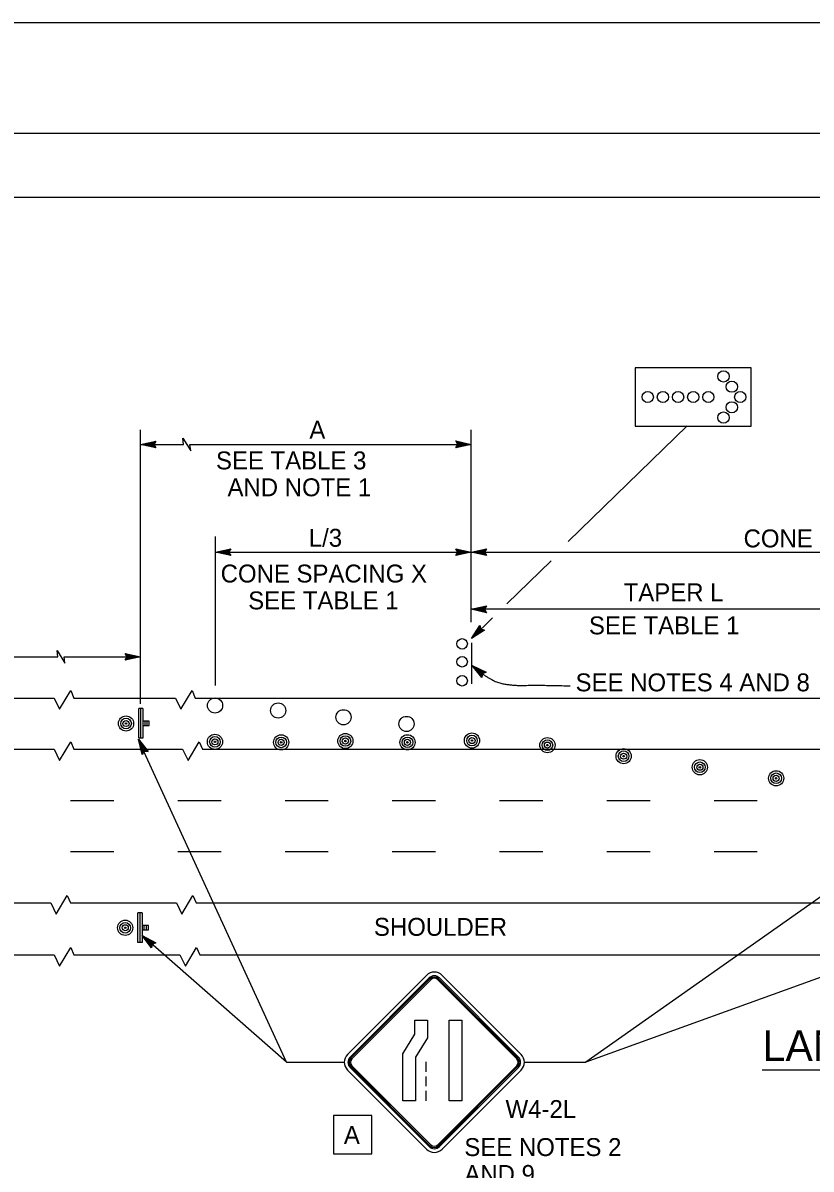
# Model space of a CAD drawing. Extents: x -894 to 866, y -472 to 714.
# Drawn here: x -561.8 to -253.7, y 265.9 to 713.6 of the extents above; entities that cross this region are included whole.
import ezdxf

# ---------------------------------------------------------------- set-up
doc = ezdxf.new("R2010")
doc.units = 0
for name, color, linetype in [('border_PLOTTING-ELEMENTS', 7, 'Continuous'), ('border_rw_22x34_Cut_Lines', 7, 'Continuous'), ('border_SHEET', 7, 'Continuous'), ('rd_ES', 7, 'Continuous'), ('rd_ETW', 7, 'Continuous'), ('tcd_PVMT-MARKER', 7, 'Continuous'), ('tcd_SIGN-ROADSIDE', 7, 'Continuous'), ('tcd_SIGN-ROADSIDE-anno', 7, 'Continuous'), ('temp_TRAFFIC-CONES', 7, 'Continuous')]:
    doc.layers.add(name, color=color, linetype=linetype)

msp = doc.modelspace()

# ---------------------------------------------------------------- linework, layer by layer
at = {"layer": 'border_PLOTTING-ELEMENTS'}
for points in [[(-894.04, -472.44), (865.96, -472.44), (865.96, 713.56), (-894.04, 713.56)], [(-864.04, 670.56), (835.96, 670.56), (835.96, -429.44), (-864.04, -429.44)]]:
    msp.add_lwpolyline(points, close=True, dxfattribs=at)
at = {"layer": 'border_rw_22x34_Cut_Lines'}
msp.add_lwpolyline([(-864.04, 670.56), (835.96, 670.56), (835.96, -429.44), (-864.04, -429.44)], close=True, dxfattribs=at)
at = {"layer": 'border_SHEET'}
msp.add_line((-814.04, 645.56), (810.96, 645.56), dxfattribs=at)
at = {"layer": 'rd_ES'}
for p, q in [((-727.22, 429.87), (-549.6, 429.87)), ((-541.84, 429.87), (-499.37, 429.87)), ((-491.61, 429.87), (-110.45, 429.87)), ((-726.02, 369.87), (-550.94, 369.87)), ((-543.18, 369.87), (-501.82, 369.87)), ((-494.06, 369.87), (-108.58, 369.87))]:
    msp.add_line(p, q, dxfattribs=at)
for points in [[(-549.6, 429.87), (-547.49, 425.52), (-543.12, 432.81), (-541.84, 429.87)], [(-499.37, 429.87), (-497.26, 425.52), (-492.89, 432.81), (-491.61, 429.87)], [(-550.94, 369.87), (-548.83, 365.52), (-544.45, 372.81), (-543.18, 369.87)], [(-501.82, 369.87), (-499.71, 365.52), (-495.34, 372.81), (-494.06, 369.87)]]:
    msp.add_lwpolyline(points, dxfattribs=at)
at = {"layer": 'rd_ETW'}
for p, q in [((-724.64, 449.87), (-549.6, 449.87)), ((-541.84, 449.87), (-502.17, 449.87)), ((-494.41, 449.87), (-110.45, 449.87)), ((-727.22, 349.56), (-549.6, 349.56)), ((-541.84, 349.56), (-500.42, 349.56)), ((-492.66, 349.56), (-105.78, 349.56))]:
    msp.add_line(p, q, dxfattribs=at)
for points in [[(-549.6, 449.87), (-547.49, 445.52), (-543.12, 452.81), (-541.84, 449.87)], [(-502.17, 449.87), (-500.06, 445.52), (-495.69, 452.81), (-494.41, 449.87)], [(-549.6, 349.56), (-547.49, 345.21), (-543.12, 352.5), (-541.84, 349.56)], [(-500.42, 349.56), (-498.31, 345.21), (-493.94, 352.5), (-492.66, 349.56)]]:
    msp.add_lwpolyline(points, dxfattribs=at)
at = {"layer": 'tcd_PVMT-MARKER'}
for p, q in [((-543.2, 409.87), (-526.28, 409.87)), ((-501.28, 409.87), (-484.36, 409.87)), ((-459.36, 409.87), (-442.44, 409.87)), ((-417.44, 409.87), (-400.52, 409.87)), ((-375.52, 409.87), (-358.6, 409.87)), ((-333.6, 409.87), (-316.68, 409.87)), ((-291.68, 409.87), (-274.76, 409.87)), ((-543.2, 389.87), (-526.28, 389.87)), ((-501.28, 389.87), (-484.36, 389.87)), ((-459.36, 389.87), (-442.44, 389.87)), ((-417.44, 389.87), (-400.52, 389.87)), ((-375.52, 389.87), (-358.6, 389.87)), ((-333.6, 389.87), (-316.68, 389.87)), ((-291.68, 389.87), (-274.76, 389.87))]:
    msp.add_line(p, q, dxfattribs=at)
at = {"layer": 'tcd_SIGN-ROADSIDE'}
for p, q in [((-322.53, 578.8), (-322.53, 556.1)), ((-277.12, 578.8), (-322.53, 578.8)), ((-277.12, 556.1), (-277.12, 578.8)), ((-322.53, 556.1), (-277.12, 556.1)), ((-386.42, 471.45), (-386.42, 455.37)), ((-514.87, 445.76), (-516.52, 445.76)), ((-516.52, 434.21), (-516.52, 445.76)), ((-515.69, 434.21), (-515.69, 445.76)), ((-514.87, 445.76), (-514.87, 434.21)), ((-514.04, 440.81), (-514.87, 440.81)), ((-514.87, 439.99), (-514.87, 439.99)), ((-514.87, 439.16), (-514.04, 439.16)), ((-512.39, 440.81), (-514.04, 440.81)), ((-514.04, 439.16), (-514.04, 440.81)), ((-514.04, 439.16), (-512.39, 439.16)), ((-513.22, 439.16), (-513.22, 440.81)), ((-512.39, 439.16), (-512.39, 440.81)), ((-514.87, 434.21), (-516.52, 434.21)), ((-515.18, 365.97), (-516.83, 365.97)), ((-516.83, 354.41), (-516.83, 365.97)), ((-516.01, 354.41), (-516.01, 365.97)), ((-515.18, 365.97), (-515.18, 354.41)), ((-514.35, 361.01), (-515.18, 361.01)), ((-515.18, 360.19), (-515.18, 360.19)), ((-515.18, 359.36), (-514.35, 359.36)), ((-512.7, 361.01), (-514.35, 361.01)), ((-514.35, 359.36), (-514.35, 361.01)), ((-514.35, 359.36), (-512.7, 359.36)), ((-513.53, 359.36), (-513.53, 361.01)), ((-512.7, 359.36), (-512.7, 361.01)), ((-515.18, 354.41), (-516.83, 354.41)), ((-408.58, 318.55), (-408.58, 324.07)), ((-408.58, 324.07), (-403.71, 324.07)), ((-403.71, 324.07), (-403.71, 317.17)), ((-395.14, 292.5), (-395.14, 324.07)), ((-395.14, 324.07), (-390.27, 324.07)), ((-390.27, 324.07), (-390.27, 292.5)), ((-413.28, 310.95), (-408.58, 318.55)), ((-403.71, 317.17), (-408.41, 309.57)), ((-413.28, 292.5), (-413.28, 310.95)), ((-408.41, 309.57), (-408.41, 292.5)), ((-404.3, 307.76), (-404.3, 303.92)), ((-404.3, 302.11), (-404.3, 298.32)), ((-404.3, 296.45), (-404.3, 292.5)), ((-408.41, 292.5), (-413.28, 292.5)), ((-390.27, 292.5), (-395.14, 292.5))]:
    msp.add_line(p, q, dxfattribs=at)
for points in [[(-434.96, 310.67), (-404.07, 341.56)], [(-433.94, 309.65), (-403.06, 340.54)], [(-398.98, 340.54), (-368.1, 309.65)], [(-397.97, 341.56), (-367.08, 310.67)], [(-433.6, 309.31), (-402.72, 340.2)], [(-433.26, 308.97), (-402.38, 339.86)], [(-399.66, 339.86), (-368.78, 308.97)], [(-399.32, 340.2), (-368.44, 309.31)], [(-404.07, 273.68), (-434.96, 304.56)], [(-403.06, 274.69), (-433.94, 305.58)], [(-402.72, 275.03), (-433.6, 305.92)], [(-402.38, 275.37), (-433.26, 306.26)], [(-368.78, 306.26), (-399.66, 275.37)], [(-368.44, 305.92), (-399.32, 275.03)], [(-368.1, 305.58), (-398.98, 274.69)], [(-367.08, 304.56), (-397.97, 273.68)]]:
    msp.add_lwpolyline(points, dxfattribs=at)
for centre, radius in [((-287.99, 575.51), 2.2), ((-284.72, 571.48), 2.2), ((-317.57, 567.45), 2.2), ((-311.66, 567.45), 2.2), ((-305.74, 567.45), 2.2), ((-299.82, 567.45), 2.2), ((-293.91, 567.45), 2.2), ((-281.44, 567.45), 2.2), ((-284.72, 563.43), 2.2), ((-287.99, 559.4), 2.2), ((-390.13, 471.03), 2.06), ((-390.13, 464.03), 2.06), ((-390.13, 456.61), 2.06)]:
    msp.add_circle(centre, radius, dxfattribs=at)
for centre, radius, start, end in [((-401.02, 338.5), 4.32, 45, 135), ((-401.02, 338.5), 2.88, 45, 135), ((-401.02, 338.5), 2.4, 45, 135), ((-401.02, 338.5), 1.92, 45, 135), ((-431.9, 307.62), 4.32, 135, 225), ((-431.9, 307.62), 2.88, 135, 225), ((-431.9, 307.62), 2.4, 135, 225), ((-431.9, 307.62), 1.92, 135, 225), ((-370.14, 307.62), 1.92, 315.0001, 45), ((-370.14, 307.62), 2.4, 315.0001, 45), ((-370.14, 307.62), 2.88, 315.0001, 45), ((-370.14, 307.62), 4.32, 315.0001, 45), ((-401.02, 276.73), 4.32, 225, 315), ((-401.02, 276.73), 2.88, 225, 315), ((-401.02, 276.73), 2.4, 225, 315), ((-401.02, 276.73), 1.92, 225, 315)]:
    msp.add_arc(centre, radius, start, end, dxfattribs=at)
at = {"layer": 'tcd_SIGN-ROADSIDE-anno'}
for p, q in [((-348.74, 510.99), (-302.21, 556.19)), ((-515.83, 447.58), (-515.83, 554.59)), ((-386.56, 479.55), (-386.56, 554.59)), ((-515.83, 548.93), (-509.83, 550.26)), ((-509.83, 547.59), (-515.83, 548.93)), ((-515.83, 548.93), (-515.83, 548.93)), ((-515.83, 548.93), (-499.01, 548.93)), ((-515.83, 447.58), (-515.83, 547.19)), ((-510.05, 547.95), (-514.45, 548.93)), ((-514.44, 548.94), (-510.07, 549.9)), ((-513.07, 548.93), (-510.24, 549.56)), ((-510.28, 548.31), (-513.07, 548.93)), ((-511.69, 548.93), (-510.48, 549.2)), ((-510.46, 548.65), (-511.69, 548.93)), ((-509.83, 550.26), (-510.63, 548.93)), ((-510.63, 548.93), (-509.83, 547.59)), ((-509.83, 550.26), (-509.83, 550.26)), ((-509.83, 547.59), (-509.83, 547.59)), ((-496.51, 548.93), (-386.56, 548.93)), ((-391.76, 548.93), (-392.56, 550.27)), ((-392.56, 550.27), (-392.56, 550.27)), ((-392.56, 550.27), (-386.56, 548.93)), ((-386.56, 548.93), (-392.56, 547.6)), ((-392.56, 547.6), (-391.76, 548.93)), ((-392.56, 547.6), (-392.56, 547.6)), ((-392.35, 549.92), (-387.94, 548.93)), ((-387.96, 548.93), (-392.33, 547.96)), ((-389.33, 548.93), (-392.15, 548.31)), ((-392.11, 549.56), (-389.33, 548.93)), ((-391.94, 549.21), (-390.71, 548.94)), ((-390.71, 548.94), (-391.92, 548.67)), ((-386.56, 548.93), (-386.56, 548.93)), ((-486.58, 454.77), (-486.58, 513)), ((-486.58, 506.86), (-480.58, 508.19)), ((-480.58, 505.52), (-486.58, 506.86)), ((-486.58, 506.86), (-486.58, 506.86)), ((-486.58, 506.86), (-386.56, 506.86)), ((-480.8, 505.87), (-485.2, 506.86)), ((-485.19, 506.86), (-480.82, 507.83)), ((-483.82, 506.85), (-481, 507.48)), ((-481.03, 506.23), (-483.82, 506.85)), ((-482.44, 506.85), (-481.23, 507.12)), ((-481.21, 506.58), (-482.44, 506.85)), ((-480.58, 508.19), (-481.38, 506.86)), ((-481.38, 506.86), (-480.58, 505.52)), ((-480.58, 508.19), (-480.58, 508.19)), ((-391.76, 506.86), (-392.56, 508.2)), ((-392.56, 508.2), (-392.56, 508.2)), ((-392.56, 508.2), (-386.56, 506.86)), ((-386.56, 506.86), (-392.56, 505.53)), ((-392.56, 505.53), (-391.76, 506.86)), ((-392.35, 507.84), (-387.94, 506.86)), ((-387.96, 506.85), (-392.33, 505.89)), ((-389.33, 506.86), (-392.15, 506.23)), ((-392.11, 507.48), (-389.33, 506.86)), ((-391.94, 507.13), (-390.71, 506.86)), ((-390.71, 506.86), (-391.92, 506.59)), ((-386.56, 506.86), (-386.56, 506.86)), ((-386.56, 506.86), (-105.54, 506.86)), ((-480.58, 505.52), (-480.58, 505.52)), ((-392.56, 505.53), (-392.56, 505.53)), ((-372.61, 486.68), (-355.39, 503.41)), ((-386.56, 484.55), (-380.56, 485.88)), ((-380.56, 483.21), (-386.56, 484.55)), ((-386.56, 484.55), (-386.56, 484.55)), ((-208.59, 484.55), (-386.56, 484.55)), ((-380.78, 483.57), (-385.18, 484.55)), ((-385.17, 484.56), (-380.8, 485.52)), ((-383.8, 484.55), (-380.98, 485.18)), ((-381.01, 483.93), (-383.8, 484.55)), ((-382.42, 484.55), (-381.21, 484.82)), ((-381.19, 484.27), (-382.42, 484.55)), ((-380.56, 485.88), (-381.36, 484.55)), ((-381.36, 484.55), (-380.56, 483.21)), ((-380.56, 485.88), (-380.56, 485.88)), ((-386.5, 473.19), (-378.29, 481.17)), ((-380.56, 483.21), (-380.56, 483.21)), ((-637.83, 465.98), (-548.16, 465.98)), ((-545.66, 465.98), (-515.83, 465.98)), ((-521.03, 465.98), (-521.83, 467.32)), ((-521.83, 467.32), (-521.83, 467.32)), ((-521.83, 467.32), (-515.83, 465.98)), ((-515.83, 465.98), (-521.83, 464.65)), ((-521.83, 464.65), (-521.03, 465.98)), ((-521.61, 466.96), (-517.21, 465.98)), ((-517.22, 465.97), (-521.6, 465.01)), ((-518.59, 465.98), (-521.42, 465.35)), ((-521.38, 466.6), (-518.59, 465.98)), ((-521.2, 466.25), (-519.97, 465.98)), ((-519.97, 465.98), (-521.18, 465.71)), ((-515.83, 465.98), (-515.83, 465.98)), ((-521.83, 464.65), (-521.83, 464.65)), ((-458.76, 307.62), (-516.6, 433.57)), ((-191.59, 413.37), (-341.74, 307.62)), ((-191.38, 361.98), (-341.74, 307.62)), ((-458.76, 307.62), (-515.18, 357.1)), ((-458.76, 307.62), (-436.22, 307.62)), ((-365.82, 307.62), (-341.74, 307.62)), ((-272.87, 304.71), (171.86, 304.71))]:
    msp.add_line(p, q, dxfattribs=at)
for points in [[(-499.01, 548.93), (-499.32, 551.43), (-496.19, 546.43), (-496.51, 548.93)], [(-548.16, 465.98), (-548.47, 468.48), (-545.35, 463.48), (-545.66, 465.98)]]:
    msp.add_lwpolyline(points, dxfattribs=at)
for points in [[(-380.66, 505.54), (-386.56, 506.86), (-380.66, 508.17), (-380.87, 507.82), (-385.19, 506.86), (-380.87, 505.89), (-381.08, 506.24), (-383.84, 506.85), (-381.08, 507.47), (-381.29, 507.12), (-382.48, 506.85), (-381.28, 506.58), (-381.45, 506.86), (-380.66, 508.17), (-381.45, 506.86)], [(-381.35, 476.36), (-386.5, 473.19), (-383.18, 478.24), (-383.08, 477.85), (-385.52, 474.15), (-381.74, 476.46), (-382.13, 476.57), (-384.55, 475.08), (-382.99, 477.45), (-382.9, 477.05), (-383.57, 476.03), (-382.52, 476.67), (-382.83, 476.76), (-383.18, 478.24), (-382.83, 476.76)], [(-382.43, 457.92), (-386.26, 462.61), (-380.8, 459.99), (-381.18, 459.85), (-385.18, 461.77), (-382.37, 458.33), (-382.32, 458.73), (-384.12, 460.93), (-381.56, 459.7), (-381.94, 459.56), (-383.05, 460.09), (-382.27, 459.13), (-382.23, 459.45), (-380.8, 459.99), (-382.23, 459.45)], [(-515.2, 427.86), (-516.57, 433.75), (-512.83, 429), (-513.24, 429.04), (-515.98, 432.52), (-514.97, 428.2), (-514.75, 428.54), (-515.39, 431.3), (-513.64, 429.08), (-514.05, 429.11), (-514.81, 430.08), (-514.53, 428.88), (-514.35, 429.14), (-512.83, 429), (-514.35, 429.14)], [(-511.51, 352.29), (-515.18, 357.1), (-509.82, 354.3), (-510.2, 354.17), (-514.13, 356.22), (-511.44, 352.69), (-511.38, 353.09), (-513.1, 355.35), (-510.59, 354.04), (-510.97, 353.91), (-512.06, 354.47), (-511.31, 353.49), (-511.26, 353.81), (-509.82, 354.3), (-511.26, 353.81)], [(-440.42, 286.8), (-440.42, 271.8), (-425.42, 271.8), (-425.42, 286.8)]]:
    msp.add_lwpolyline(points, close=True, dxfattribs=at)
msp.add_open_spline([(-386.26, 462.61), (-379.14, 456.45), (-369.99, 454.64), (-361.34, 454.98), (-347.96, 454.64)], degree=2, dxfattribs=at)
at = {"layer": 'temp_TRAFFIC-CONES'}
for centre, radius in [((-486.7, 446.96), 2.96), ((-462.04, 444.99), 2.96), ((-436.51, 442.37), 2.96), ((-521.49, 439.92), 2.97), ((-521.49, 439.92), 2.08), ((-521.49, 439.92), 1.19), ((-521.49, 439.92), 0.297), ((-411.85, 439.76), 2.96), ((-486.74, 432.76), 2.97), ((-486.74, 432.76), 2.08), ((-460.87, 432.56), 2.97), ((-460.87, 432.56), 2.08), ((-435.77, 433.09), 2.97), ((-435.77, 433.09), 2.08), ((-435.77, 433.09), 1.19), ((-411.5, 432.57), 2.97), ((-411.5, 432.57), 2.08), ((-386.28, 433.26), 2.97), ((-386.28, 433.26), 2.08), ((-386.28, 433.26), 1.19), ((-356.8, 431.48), 2.97), ((-486.74, 432.76), 1.19), ((-486.74, 432.76), 0.297), ((-460.87, 432.56), 1.19), ((-460.87, 432.56), 0.297), ((-435.77, 433.09), 0.297), ((-411.5, 432.57), 1.19), ((-411.5, 432.57), 0.297), ((-386.28, 433.26), 0.297), ((-356.8, 431.48), 2.08), ((-356.8, 431.48), 1.19), ((-356.8, 431.48), 0.297), ((-327.01, 427.16), 2.97), ((-327.01, 427.16), 2.08), ((-327.01, 427.16), 1.19), ((-327.01, 427.16), 0.297), ((-297.22, 422.84), 2.97), ((-297.22, 422.84), 2.08), ((-297.22, 422.84), 1.19), ((-297.22, 422.84), 0.297), ((-267.42, 418.52), 2.97), ((-267.42, 418.52), 2.08), ((-267.42, 418.52), 1.19), ((-267.42, 418.52), 0.297), ((-521.81, 360.14), 2.97), ((-521.81, 360.14), 2.08), ((-521.81, 360.14), 1.19), ((-521.81, 360.14), 0.297)]:
    msp.add_circle(centre, radius, dxfattribs=at)

# ---------------------------------------------------------------- texts
at = {"layer": 'tcd_SIGN-ROADSIDE-anno'}
for s, height, p in [('A', 7, (-449.84, 551.15)), ('SEE TABLE 3', 7, (-486.33, 539.18)), ('AND NOTE 1', 7, (-481.83, 528.68)), ('L/3', 7, (-450.06, 508.96)), ('CONE SPACING SEE TABLE 1', 7, (-280.13, 508.72)), ('CONE SPACING X', 7, (-484.5, 495)), ('TAPER L', 7, (-327, 487.67)), ('SEE TABLE 1', 7, (-473.74, 484.5)), ('SEE TABLE 1', 7, (-340.57, 474.74)), ('SEE NOTES 4 AND 8', 7, (-345.79, 452.49)), ('SHOULDER', 7, (-424.6, 357)), ('LANE CLOSURE WITH PARTIAL SHOULDER USE', 12, (-272.69, 308.06)), ('W4-2L', 7, (-373.16, 285.84)), ('A', 7, (-436.36, 275.71)), ('SEE NOTES 2', 7, (-389.27, 270.98)), ('AND 9', 7, (-389.27, 260.48))]:
    msp.add_text(s, height=height, dxfattribs=at).set_placement(p)

doc.saveas('drawing.dxf')
